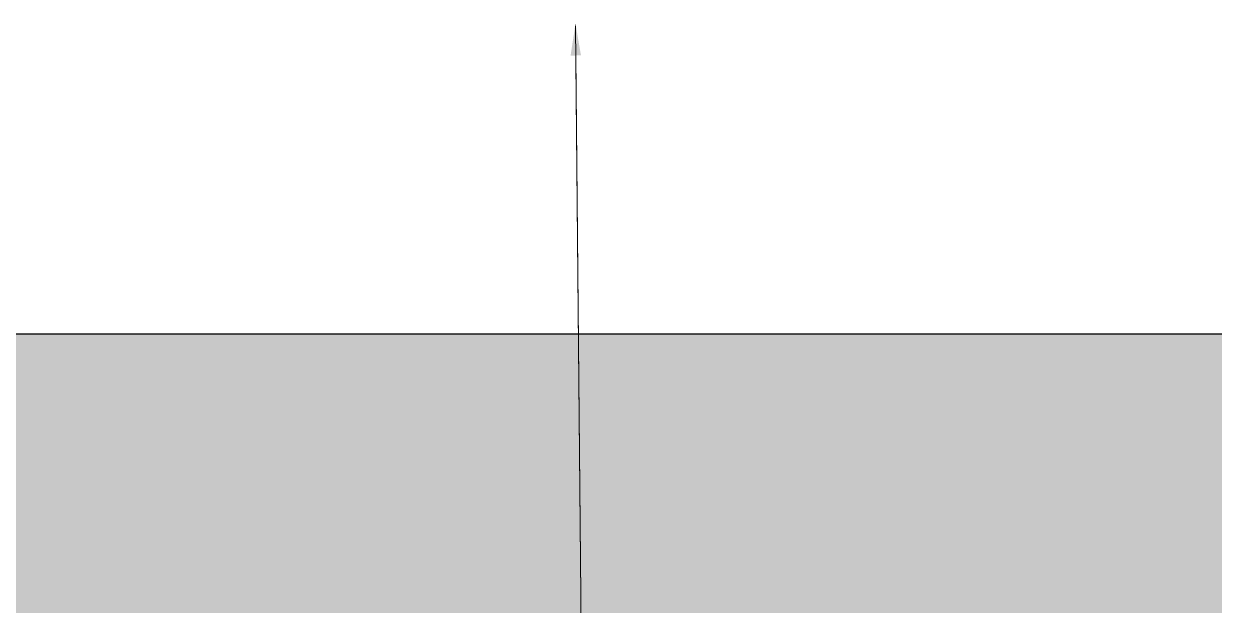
# Model space of a CAD drawing. Header units: millimetres. Extents: x 64682 to 95728, y -1640 to 17847.
# Drawn here: x 70531 to 72785, y 12679 to 13780 of the extents above; entities that cross this region are included whole.
import ezdxf
from ezdxf import colors
from ezdxf.entities.mleader import LeaderData, LeaderLine
from ezdxf.math import Vec2, Vec3

# ---------------------------------------------------------------- set-up
doc = ezdxf.new("R2010")
doc.units = ezdxf.units.MM
for name, color, linetype, lineweight in [('_ACM-A-ANNO-DIMS', 2, 'Continuous', 13), ('_ACM-A-ANNO-DIMS @ 10', 2, 'Continuous', 13), ('_ACM-A-ANNO-DIMS @ 2', 2, 'Continuous', 13), ('_ACM-A-ANNO-DIMS @ 30', 2, 'Continuous', 13)]:
    doc.layers.add(name, color=color, linetype=linetype, lineweight=lineweight)
doc.layers.add('WALL TYPE$0$I-SECT-LW03', color=3, linetype='Continuous')
doc.styles.add('Arial_1', font='arial.ttf', dxfattribs={"height": 75})

# ---------------------------------------------------------------- blocks, each defined once
blk = doc.blocks.new('*U368')
at = {"layer": '_ACM-A-ANNO-DIMS @ 10'}
ml = blk.add_multileader_mtext('Standard', dxfattribs=at)
ml.set_content('\\pxsm1,ql,t0.75;{\\fSimHei|b0|i0|c134|p49;\\T0.85;\\C256;柜体层板暗藏灯带\\PLF1a LED灯带 12W/M }', color=256, style='Arial_1')
ml.set_leader_properties(color=2)
ml.build(insert=Vec2(0, 0))
ml.multileader.update_dxf_attribs({"text_right_attachment_type": 6, "dogleg_length": 4.740287700319059, "arrow_head_size": 20, "scale": 10})
ctx = ml.context
ctx.base_point, ctx.scale, ctx.char_height, ctx.arrow_head_size, ctx.landing_gap_size, ctx.plane_origin = Vec3(71639.86742316428, 12003.01793785988), 10, 25, 20, 0.03, Vec3(71264.0221312407, 13761.41773604603)
ctx.right_attachment = 6
notes = []
notes.append((ctx, [(0, (1, 1, 0), (71592.46454616109, 12003.01793785988), (1, 0), 47.40287700319059, [(0, [(71575.55657974232, 12311.88336613826)], 0, [])])]))
ctx.mtext.insert, ctx.mtext.flow_direction = Vec3(71639.89742316428, 12017.41400527561), 5
at = {"layer": '_ACM-A-ANNO-DIMS @ 2'}
ml = blk.add_multileader_mtext('Standard', dxfattribs=at)
ml.set_content('\\pxsm1,ql,t0.75;{\\fSimHei|b0|i0|c134|p49;\\T0.85;\\C256;柜体层板暗藏灯带\\PLF1a LED灯带 12W/M }', color=256, style='Arial_1')
ml.set_leader_properties(color=2)
ml.build(insert=Vec2(0, 0))
ml.multileader.update_dxf_attribs({"text_right_attachment_type": 6, "dogleg_length": 4.740287700319059, "scale": 2})
ctx = ml.context
ctx.base_point, ctx.scale, ctx.char_height, ctx.landing_gap_size, ctx.plane_origin = Vec3(71601.94512156173, 12003.01793785988), 2, 5, 0.006, Vec3(71264.0221312407, 13761.41773604603)
ctx.right_attachment = 6
notes.append((ctx, [(0, (1, 1, 0), (71592.46454616109, 12003.01793785988), (1, 0), 9.480575400638118, [(0, [(71575.55657974232, 13779.61359357423)], 0, [])])]))
ctx.mtext.insert, ctx.mtext.flow_direction = Vec3(71601.95112156172, 12005.89715134303), 5
at = {"layer": '_ACM-A-ANNO-DIMS @ 30'}
ml = blk.add_multileader_mtext('Standard', dxfattribs=at)
ml.set_content('\\pxsm1,ql,t0.75;{\\fSimHei|b0|i0|c134|p49;\\T0.85;\\C256;柜体层板暗藏灯带\\PLF1a LED灯带 12W/M }', color=256, style='Arial_1')
ml.set_leader_properties(color=2)
ml.build(insert=Vec2(0, 0))
ml.multileader.update_dxf_attribs({"text_right_attachment_type": 6, "dogleg_length": 4.740287700319059, "arrow_head_size": 60, "scale": 30})
ctx = ml.context
ctx.base_point, ctx.scale, ctx.char_height, ctx.arrow_head_size, ctx.landing_gap_size, ctx.plane_origin = Vec3(71734.67317717067, 12003.01793785988), 30, 75, 60, 0.09, Vec3(71264.0221312407, 13761.41773604603)
ctx.right_attachment = 6
notes.append((ctx, [(0, (1, 1, 0), (71592.46454616109, 12003.01793785988), (1, 0), 142.2086310095718, [(0, [(71575.55657974232, 13779.61359357423)], 0, [])])]))
ctx.mtext.insert, ctx.mtext.flow_direction = Vec3(71734.76317717067, 12046.20614010707), 5
for ctx, leaders in notes:
    for number, flags, end, landing, length, lines in leaders:
        leader = LeaderData()
        leader.index, (leader.has_last_leader_line, leader.has_dogleg_vector, leader.attachment_direction) = number, flags
        leader.last_leader_point, leader.dogleg_vector, leader.dogleg_length = Vec3(end), Vec3(landing), length
        for number, points, colour, breaks in lines:
            line = LeaderLine()
            line.index, line.vertices, line.color, line.breaks = number, Vec3.list(points), colors.encode_raw_color(colour), breaks
            leader.lines.append(line)
        ctx.leaders.append(leader)

msp = doc.modelspace()

# ---------------------------------------------------------------- hatches: boundary and pattern name
h = msp.add_hatch()
h.set_pattern_fill('0-钢筋混凝土001-DOM', color=251, scale=15, pattern_type=2)
h.set_pattern_definition([(45, (68722.29263668787, 13791.97414429325), (-53.03300858899107, 53.03300858899107), []), (49.99999999999999, (68722.29263668787, 13791.97414429325), (107.589027390113, -9.412820247389266), [11.25, -123.75]), (355, (68722.29263668787, 13791.97414429325), (-20.81270004195, 112.8288200550018), [9, -99]), (100.4514, (68731.25838868287, 13791.18974328867), (86.77640725710323, 103.415931309143), [9.5610285, -105.1713168]), (46.18420000000001, (68722.29263668787, 13821.97414429325), (160.0861572938467, -24.82785214935271), [16.875, -185.625]), (96.6356, (68735.63314843287, 13819.90514823866), (140.1994058323055, 146.1176806350663), [14.3415432, -157.75695]), (351.1842, (68722.29263668787, 13821.97414429325), (140.1992917700441, 146.1177901387987), [13.5, -148.5]), (21, (68737.29263668787, 13814.47414429325), (89.53605781776925, -60.39283359980082), [11.25, -123.75]), (326.0000000000001, (68737.29263668787, 13814.47414429325), (36.49729978823727, 108.772506757028), [9, -99]), (71.4514, (68744.75397163737, 13809.44140339316), (126.0333942872235, 48.37957450649286), [9.5610285, -105.1713168]), (37.50000000000001, (68722.29263668737, 13791.97414429316), (1.8239782975936, 49.93407807469672), [0.75, -97.8, 0.75, -100.5, 0.75, -99.375]), (7.499999999999999, (68722.29263668737, 13791.97414429316), (39.46043061632229, 59.16175678235403), [0.75, -57.3, 0.75, -95.55, 0.75, -37.875]), (327.5, (68688.84263668736, 13791.97414429316), (80.07336542586135, -3.383230760156997), [0.75, -37.5, 0.75, -117, 0.75, -155.25]), (317.5, (68673.84263668286, 13791.97414428866), (87.47792540135794, 15.01574734984763), [0.75, -48.75, 0.75, -77.69999999999999, 0.75, -110.25])])
h.paths.add_polyline_path([(73902.29263668784, 13191.97414429366), (68972.29263668787, 13191.97414429366), (68972.29263668788, 11101.97414429366), (69422.29263668784, 11101.97414429366), (69422.29263668784, 12651.97414429366), (73902.29263668784, 12651.97414429366)])

# ---------------------------------------------------------------- linework, layer by layer
at = {"layer": 'WALL TYPE$0$I-SECT-LW03'}
msp.add_line((73902.29263668784, 13191.97414429366), (68972.29263668787, 13191.97414429366), dxfattribs=at)

# ---------------------------------------------------------------- block references
at = {"layer": '_ACM-A-ANNO-DIMS'}
msp.add_blockref('*U368', (0, 0), dxfattribs=at)

doc.saveas('drawing.dxf')
